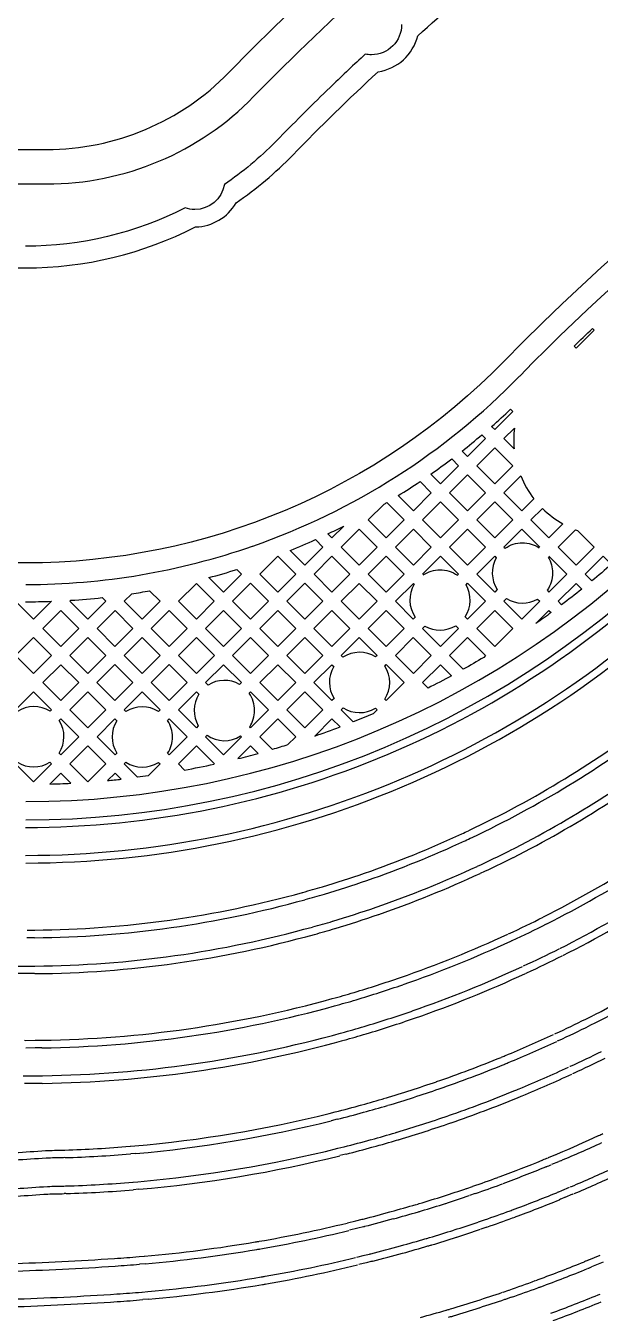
# Model space of a CAD drawing. Extents: x 1548 to 1929, y -174 to 95.
# Drawn here: x 1756.07 to 1759.46, y 42.99 to 50.58 of the extents above; entities that cross this region are included whole.
import ezdxf

# ---------------------------------------------------------------- set-up
doc = ezdxf.new("R2010")
doc.units = 0
doc.layers.add('gbr-dxf_layer0', color=7, linetype='Continuous')
doc.layers.add('gbr-outline-dxf_layer1', color=2, linetype='Continuous')

msp = doc.modelspace()

# ---------------------------------------------------------------- linework, layer by layer
at = {"layer": 'gbr-dxf_layer0'}
for p, q in [((1758.8918, 48.1448), (1758.9539, 48.207)), ((1758.9523, 48.0843), (1758.8918, 48.1448)), ((1758.8917, 47.8252), (1758.9914, 47.9248)), ((1756.0819, 45.2473), (1756.1263, 45.2473)), ((1756.1251, 45.2023), (1756.0808, 45.2023)), ((1750.4858, 45.0355), (1756.1273, 45.0355)), ((1756.1262, 44.9905), (1750.4847, 44.9905)), ((1759.3748, 44.7228), (1759.4139, 44.7422)), ((1759.1915, 44.6352), (1759.1953, 44.6369)), ((1759.4352, 44.7025), (1759.3954, 44.6828)), ((1756.1314, 44.5976), (1756.1689, 44.5981)), ((1759.2107, 44.5945), (1759.205, 44.5917)), ((1756.1298, 44.5526), (1756.0743, 44.5519)), ((1756.1684, 44.5531), (1756.1309, 44.5526)), ((1756.1324, 44.3433), (1756.0662, 44.3423)), ((1756.1714, 44.3438), (1756.1334, 44.3433)), ((1756.1339, 44.3883), (1756.1719, 44.3888)), ((1759.3009, 44.4027), (1759.2968, 44.4006)), ((1757.8632, 44.1667), (1757.8967, 44.1751)), ((1757.9085, 44.1317), (1757.875, 44.1232)), ((1756.2939, 43.9504), (1756.3027, 43.9507)), ((1756.6906, 43.9728), (1756.716, 43.9749)), ((1757.9143, 43.961), (1757.9493, 43.9696)), ((1756.3049, 43.9057), (1756.296, 43.9055)), ((1756.7206, 43.9301), (1756.6924, 43.9278)), ((1757.961, 43.9262), (1757.926, 43.9175)), ((1759.1539, 43.9058), (1759.1973, 43.9241)), ((1759.2134, 43.882), (1759.172, 43.8646)), ((1759.1992, 43.9248), (1759.2079, 43.9284)), ((1759.2258, 43.8871), (1759.2161, 43.883)), ((1756.2992, 43.7386), (1756.3091, 43.7388)), ((1756.7075, 43.7615), (1756.7342, 43.7638)), ((1758.6728, 43.7244), (1758.7079, 43.7366)), ((1759.2344, 43.7125), (1759.2782, 43.7308)), ((1759.2844, 43.7334), (1759.2892, 43.7354)), ((1756.3112, 43.6938), (1756.3013, 43.6936)), ((1756.739, 43.719), (1756.7096, 43.7165)), ((1758.7234, 43.6943), (1758.6884, 43.6822)), ((1759.2153, 43.7047), (1759.2338, 43.7123)), ((1759.2967, 43.6897), (1759.251, 43.6706)), ((1757.9699, 43.5207), (1758.0186, 43.533)), ((1758.7418, 43.5266), (1758.7775, 43.539)), ((1758.7915, 43.4962), (1758.7557, 43.4838)), ((1758.0304, 43.4895), (1757.9827, 43.4775)), ((1756.7434, 43.3223), (1756.7728, 43.3249)), ((1756.7776, 43.2801), (1756.7454, 43.2773)), ((1758.0262, 43.3188), (1758.0707, 43.33)), ((1758.0808, 43.2861), (1758.0363, 43.2749)), ((1758.0716, 43.3302), (1758.0979, 43.3368)), ((1759.3917, 43.3034), (1759.4598, 43.3314)), ((1759.4769, 43.2898), (1759.4081, 43.2614)), ((1756.7593, 43.1134), (1756.7928, 43.1165)), ((1758.8881, 43.1132), (1758.9213, 43.1252)), ((1756.7958, 43.0716), (1756.765, 43.0688))]:
    msp.add_line(p, q, dxfattribs=at)
at = {"layer": 'gbr-dxf_layer0', "linetype": 'Continuous'}
for points in [[(1707.0019, 46.0009), (1707.0019, 53.8662, -0.414216), (1707.7984, 54.6627), (1738.8068, 54.6627, -0.202307), (1749.4768, 50.1611, 0.202311), (1750.697, 49.6462), (1756.1969, 49.6462, 0.202315), (1757.4171, 50.1611, -0.202307), (1768.0871, 54.6627), (1789.6184, 54.6627, -0.414217), (1790.415, 53.8662), (1790.415, 50.9337)], [(1707.5079, 53.2972), (1707.5079, 53.8644, -0.377394), (1707.7751, 54.1679), (1738.6826, 54.1679, -0.202308), (1748.9983, 49.8159, 0.202304), (1750.5728, 49.1515), (1756.0727, 49.1515, 0.118898), (1757.075, 49.3933, 0.264777), (1757.3132, 49.5352, 0.049743), (1757.6472, 49.8159, -0.012228), (1758.1507, 50.3082, 0.308379), (1758.3841, 50.5205, -0.021115), (1759.3252, 51.2901, 0.268033), (1759.551, 51.456, -0.026221), (1760.8207, 52.2721, 0.214143), (1761.0209, 52.3844, -0.03315), (1762.7493, 53.1911, 0.130853), (1762.8839, 53.2426, -0.090345), (1767.9627, 54.1679), (1789.2664, 54.1679)], [(1787.9817, 53.2652), (1787.9817, 52.6681, -0.414254), (1787.9317, 52.618), (1787.5702, 52.618), (1787.5702, 52.5701), (1787.2416, 52.5701), (1787.2416, 52.618), (1787.2067, 52.618, 0.064068), (1786.9936, 52.5906, 0.013699), (1786.8417, 52.5464, 0.036904), (1786.8081, 52.5489, 0.080213), (1786.7361, 52.5373, 0.02431), (1786.4744, 52.4286), (1767.9627, 52.4286, 0.202298), (1758.8936, 48.602, -0.202305), (1756.0729, 47.4121), (1750.5726, 47.4121, -0.202305), (1747.7519, 48.602, 0.202298), (1738.6828, 52.4286), (1710.498, 52.4286)], [(1758.2893, 50.5855, -0.414223), (1758.1115, 50.4077, -0.052153), (1758.0747, 50.4115, 0.004675), (1757.8778, 50.2251), (1757.8679, 50.2157, 0.007213), (1757.571, 49.9203), (1757.5558, 49.9048), (1757.5459, 49.8946, -0.047495), (1757.2448, 49.6428, -0.364431), (1757.0696, 49.4956, -0.081036), (1757.0131, 49.5048, -0.11836), (1756.0729, 49.2789)], [(1758.9914, 47.9248, 0.068486), (1759.0687, 47.7903), (1758.9976, 47.7192), (1758.8917, 47.8252)], [(1756.0735, 45.6878, 0.202268), (1760.1289, 47.3985, -0.009043), (1760.4096, 47.6769)], [(1758.8917, 47.5056), (1758.8988, 47.4984, -0.154725), (1759.0013, 47.5309, -0.147307), (1759.0994, 47.5013)], [(1758.4163, 47.3415, -0.148932), (1758.5154, 47.3716, -0.154459), (1758.6177, 47.3393), (1758.6241, 47.3458), (1758.5182, 47.4517), (1758.4121, 47.3456)], [(1759.1525, 47.4466, -0.139392), (1759.1791, 47.3531, -0.154656), (1759.1466, 47.2507)], [(1758.5835, 46.7467, -0.00749), (1758.4448, 46.6737), (1758.4122, 46.7063)], [(1756.9735, 46.2267), (1757.0094, 46.1908, 0.008526), (1757.1845, 46.2257)], [(1756.2951, 43.9054, -0.003393), (1756.1947, 43.9031, -0.012015), (1755.8272, 43.8828)], [(1758.8707, 43.7946, 0.008213), (1759.1171, 43.8902, -0.059129), (1759.1217, 43.8927, 0.00267), (1759.1533, 43.9055)], [(1759.1415, 43.852, -0.0506), (1759.1375, 43.8499, -0.008375), (1758.8848, 43.7518)], [(1759.25, 43.6703), (1759.2322, 43.663, -0.013905), (1759.2205, 43.6576)], [(1758.0195, 43.5332), (1758.0575, 43.5427, -0.063468), (1758.0631, 43.5435, 0.005242), (1758.2258, 43.5874)], [(1758.2387, 43.5443, -0.005396), (1758.0704, 43.4989, -0.057019), (1758.0654, 43.4982), (1758.0312, 43.4898)], [(1758.1182, 43.2951, -0.011462), (1758.1079, 43.2929), (1758.0817, 43.2863)], [(1758.5747, 43.0131, -0.053272), (1758.5791, 43.0148, 0.004621), (1758.7323, 43.0622)], [(1758.9357, 43.0825), (1758.9017, 43.0703, -0.06914), (1758.8958, 43.0687, -0.005142), (1758.746, 43.0193)], [(1758.7451, 43.019, -0.004564), (1758.5931, 42.972, -0.056189), (1758.5885, 42.97, -0.004968), (1758.5636, 42.9631)]]:
    msp.add_lwpolyline(points, format="xyb", dxfattribs=at)
for points in [[(1759.3057, 48.6898, -0.003031), (1759.4139, 48.7936), (1759.4233, 48.7842), (1759.3173, 48.6782)], [(1758.8199, 48.2167, 0.009018), (1758.9309, 48.3176), (1758.9438, 48.3047), (1758.8379, 48.1987)], [(1758.6451, 48.0717, 0.009057), (1758.762, 48.1669), (1758.784, 48.1449), (1758.678, 48.0389)], [(1758.4615, 47.9356, 0.009121), (1758.5842, 48.0249), (1758.6241, 47.985), (1758.5181, 47.879)], [(1758.2689, 47.8087, 0.009205), (1758.3976, 47.8918), (1758.4643, 47.8251), (1758.3584, 47.7193)], [(1758.0925, 47.6652), (1758.1856, 47.7584, 0.001268), (1758.2019, 47.768), (1758.3045, 47.6654), (1758.1984, 47.5593)], [(1759.0515, 47.6654), (1759.1193, 47.7332, 0.066787), (1759.2403, 47.6422), (1759.1575, 47.5594)], [(1759.2114, 47.5055), (1759.3135, 47.6076, 0.005944), (1759.3258, 47.6031), (1759.4234, 47.5055), (1759.3174, 47.3995)], [(1757.6325, 47.486, 0.009697), (1757.781, 47.5492), (1757.8248, 47.5054), (1757.719, 47.3995)], [(1758.7319, 47.3458), (1758.8378, 47.4517), (1758.8474, 47.4421, 0.284706), (1758.853, 47.2549), (1758.8379, 47.2398)], [(1759.3713, 47.3456), (1759.4772, 47.4516), (1759.5253, 47.4035, -0.007186), (1759.4107, 47.3061)], [(1757.1533, 47.3255, 0.010286), (1757.3177, 47.3733), (1757.3453, 47.3457), (1757.2393, 47.2396)], [(1758.2523, 47.1857), (1758.3583, 47.2917), (1758.3636, 47.2864, 0.298515), (1758.3699, 47.0916), (1758.3582, 47.0798)], [(1758.663, 47.0947, 0.286705), (1758.6692, 47.283), (1758.678, 47.2919), (1758.784, 47.1859), (1758.6779, 47.0798)], [(1759.2115, 47.1859), (1759.3174, 47.2917), (1759.3513, 47.2578, -0.00721), (1759.2322, 47.1652)], [(1756.654, 47.1859), (1756.6983, 47.2302, 0.006445), (1756.8039, 47.2476), (1756.8657, 47.1858), (1756.7599, 47.08)], [(1756.3341, 47.1858), (1756.3399, 47.1915, 0.011138), (1756.5246, 47.2075), (1756.5462, 47.1859), (1756.4401, 47.0798)], [(1758.8918, 47.1859), (1758.9078, 47.2019, 0.276412), (1759.0904, 47.1992), (1759.1037, 47.1859), (1758.9978, 47.0799)], [(1759.0805, 47.0548), (1759.1576, 47.132), (1759.1704, 47.1192, -0.005296)], [(1758.4121, 47.0259), (1758.4262, 47.04, 0.274904), (1758.6079, 47.042), (1758.624, 47.0259), (1758.518, 46.9199)], [(1757.9327, 46.8661), (1758.0386, 46.9721), (1758.1445, 46.8662), (1758.136, 46.8577, 0.294505), (1757.9433, 46.8555)], [(1758.5719, 46.8661), (1758.6779, 46.972), (1758.7839, 46.866), (1758.7732, 46.8553, -0.006657), (1758.6528, 46.7851)], [(1757.1335, 46.7063), (1757.2394, 46.8122), (1757.3453, 46.7063), (1757.3343, 46.6953, 0.282207), (1757.1485, 46.6914)], [(1757.7727, 46.7061), (1757.8788, 46.8122), (1757.8902, 46.8008, 0.286426), (1757.8909, 46.6125), (1757.8786, 46.6002)], [(1758.1897, 46.6091, 0.298947), (1758.1903, 46.8042), (1758.1984, 46.8123), (1758.3044, 46.7063), (1758.1984, 46.6003)], [(1756.0145, 46.5464), (1756.1205, 46.6524), (1756.2264, 46.5465), (1756.217, 46.5371, 0.293867), (1756.0247, 46.5363)], [(1756.6538, 46.5464), (1756.7598, 46.6524), (1756.8659, 46.5464), (1756.8556, 46.5362, 0.291278), (1756.6647, 46.5355)], [(1756.9736, 46.5464), (1757.0797, 46.6524), (1757.0947, 46.6374, 0.281308), (1757.0911, 46.4521), (1757.0795, 46.4405)], [(1757.3904, 46.6436), (1757.3992, 46.6524), (1757.5052, 46.5464), (1757.3993, 46.4405), (1757.3942, 46.4457, 0.143777), (1757.4224, 46.5418, 0.153567)], [(1757.9325, 46.5464), (1757.9443, 46.5582, 0.290865), (1758.135, 46.556), (1758.1446, 46.5464), (1758.1213, 46.5232, -0.006073), (1758.0038, 46.475)], [(1756.2706, 46.2904, 0.294984), (1756.271, 46.4834), (1756.2803, 46.4926), (1756.3863, 46.3866), (1756.2803, 46.2806)], [(1756.4941, 46.3866), (1756.5999, 46.4925), (1756.6109, 46.4816, 0.290732), (1756.6104, 46.2909), (1756.6001, 46.2806)], [(1756.9099, 46.4826), (1756.9198, 46.4925), (1757.0257, 46.3866), (1756.9196, 46.2806), (1756.9104, 46.2898, 0.143617), (1756.9385, 46.3858, 0.144938)], [(1757.4532, 46.3867), (1757.5591, 46.4925), (1757.665, 46.3866), (1757.6175, 46.3392, -0.004502), (1757.5275, 46.3123)], [(1757.1334, 46.3867), (1757.1428, 46.396, 0.303131), (1757.3402, 46.3919), (1757.3454, 46.3867), (1757.2394, 46.2807)], [(1756.0144, 46.2268), (1756.0253, 46.2376, 0.291507), (1756.2164, 46.2368), (1756.2264, 46.2268), (1756.1205, 46.1208)], [(1756.654, 46.2267), (1756.6639, 46.2367, 0.29409), (1756.8564, 46.236), (1756.8657, 46.2267), (1756.7955, 46.1565, -0.003068), (1756.7326, 46.1482)]]:
    msp.add_lwpolyline(points, format="xyb", close=True, dxfattribs=at)
for points in [[(1758.7319, 47.985), (1758.8379, 48.091), (1758.9438, 47.985), (1758.8378, 47.879)], [(1758.572, 47.8251), (1758.678, 47.9311), (1758.7839, 47.8252), (1758.678, 47.7192)], [(1758.4123, 47.6654), (1758.5181, 47.7713), (1758.6241, 47.6653), (1758.5182, 47.5594)], [(1758.7319, 47.6653), (1758.8378, 47.7713), (1758.9437, 47.6654), (1758.8378, 47.5594)], [(1757.9326, 47.5054), (1758.0386, 47.6114), (1758.1445, 47.5054), (1758.0385, 47.3994)], [(1758.2523, 47.5054), (1758.3584, 47.6115), (1758.4643, 47.5056), (1758.3583, 47.3995)], [(1758.5721, 47.5056), (1758.678, 47.6115), (1758.7839, 47.5056), (1758.678, 47.3996)], [(1757.4531, 47.3457), (1757.5591, 47.4517), (1757.6651, 47.3456), (1757.5591, 47.2396)], [(1757.7729, 47.3456), (1757.8787, 47.4515), (1757.9847, 47.3456), (1757.8788, 47.2397)], [(1758.0924, 47.3456), (1758.1984, 47.4515), (1758.3044, 47.3456), (1758.1984, 47.2396)], [(1756.9735, 47.1858), (1757.0794, 47.2917), (1757.1854, 47.1857), (1757.0795, 47.0798)], [(1757.2931, 47.1857), (1757.3992, 47.2918), (1757.5052, 47.1858), (1757.3991, 47.0797)], [(1757.613, 47.1858), (1757.719, 47.2918), (1757.8249, 47.1858), (1757.7189, 47.0798)], [(1757.9327, 47.1858), (1758.0385, 47.2917), (1758.1445, 47.1857), (1758.0386, 47.0799)], [(1756.1743, 47.0259), (1756.2802, 47.1319), (1756.3863, 47.0259), (1756.2803, 46.9199)], [(1756.494, 47.0259), (1756.6001, 47.132), (1756.706, 47.0261), (1756.5999, 46.92)], [(1756.8138, 47.0261), (1756.9196, 47.132), (1757.0256, 47.026), (1756.9198, 46.9201)], [(1757.1334, 47.026), (1757.2393, 47.1318), (1757.3453, 47.0258), (1757.2394, 46.9199)], [(1757.453, 47.0258), (1757.5591, 47.1319), (1757.665, 47.026), (1757.5589, 46.9199)], [(1757.7728, 47.026), (1757.8788, 47.132), (1757.9848, 47.026), (1757.8788, 46.92)], [(1758.0925, 47.026), (1758.1984, 47.1318), (1758.3043, 47.0259), (1758.1984, 46.9201)], [(1758.7318, 47.0259), (1758.8379, 47.132), (1758.9439, 47.026), (1758.8378, 46.9199)], [(1756.0145, 46.8662), (1756.1204, 46.972), (1756.2264, 46.866), (1756.1205, 46.7602)], [(1756.3342, 46.866), (1756.4401, 46.972), (1756.546, 46.8662), (1756.44, 46.7601)], [(1756.6538, 46.8662), (1756.7599, 46.9722), (1756.8659, 46.8662), (1756.7598, 46.7602)], [(1756.9737, 46.8662), (1757.0795, 46.9721), (1757.1855, 46.8661), (1757.0797, 46.7602)], [(1757.2933, 46.8661), (1757.3991, 46.9719), (1757.5051, 46.866), (1757.3992, 46.7602)], [(1757.6128, 46.866), (1757.7189, 46.9721), (1757.8249, 46.8661), (1757.7188, 46.76)], [(1758.2523, 46.8662), (1758.3582, 46.9721), (1758.4642, 46.8661), (1758.3583, 46.7602)], [(1756.1744, 46.7063), (1756.2803, 46.8122), (1756.3862, 46.7063), (1756.2803, 46.6004)], [(1756.4939, 46.7063), (1756.5999, 46.8123), (1756.706, 46.7063), (1756.5999, 46.6003)], [(1756.8137, 46.7063), (1756.9198, 46.8123), (1757.0258, 46.7063), (1756.9198, 46.6003)], [(1757.4531, 46.7063), (1757.5589, 46.8121), (1757.6649, 46.7061), (1757.5591, 46.6003)], [(1756.3342, 46.5465), (1756.44, 46.6524), (1756.5461, 46.5464), (1756.4402, 46.4405)], [(1757.6129, 46.5464), (1757.7188, 46.6523), (1757.8247, 46.5464), (1757.7188, 46.4405)], [(1756.3342, 46.2268), (1756.4402, 46.3328), (1756.5462, 46.2267), (1756.4402, 46.1208)]]:
    msp.add_lwpolyline(points, close=True, dxfattribs=at)
for points in [[(1757.9485, 47.6291), (1757.8787, 47.5593), (1757.8547, 47.5833)], [(1759.1036, 47.5055), (1758.9976, 47.6115), (1758.8917, 47.5056)], [(1759.1466, 47.2507), (1759.1576, 47.2397), (1759.2635, 47.3456), (1759.1575, 47.4516)], [(1756.0172, 47.183), (1756.1204, 47.0798), (1756.2263, 47.1858)], [(1758.4122, 46.7063), (1758.518, 46.8122), (1758.5835, 46.7467)], [(1757.7774, 46.3913), (1757.8786, 46.4925), (1757.9261, 46.4449)], [(1757.1856, 46.2268), (1757.0796, 46.3328), (1756.9735, 46.2267)], [(1757.3247, 46.2581), (1757.3993, 46.3328), (1757.4433, 46.2888)], [(1756.2159, 46.1084), (1756.2803, 46.1729), (1756.3399, 46.1133)], [(1756.556, 46.1288), (1756.6001, 46.1729), (1756.6361, 46.1368)], [(1756.0676, 44.5976), (1756.0751, 44.5969), (1756.1303, 44.5976)], [(1756.0582, 44.3882), (1756.067, 44.3873), (1756.1328, 44.3883)]]:
    msp.add_lwpolyline(points, dxfattribs=at)
at = {"layer": 'gbr-dxf_layer0'}
for centre, radius, start, end in [((1767.9634, 39.7664), 12.5348, 103.24962, 135.74773), ((1756.0728, 51.3502), 4.0656, 289.22708, 315.74353), ((1759.519, 48.1385), 0.5692, 173.09172, 185.4652), ((1756.0727, 51.3503), 5.3455, 270.02185, 315.74768), ((1756.0729, 51.3502), 4.1672, 295.3153, 296.751), ((1756.0729, 51.3503), 5.4532, 270.0141, 315.7442), ((1756.0729, 51.3503), 5.4982, 270.00271, 315.74614), ((1756.0724, 51.3501), 4.0655, 270.03357, 289.21676), ((1756.0733, 51.3506), 5.7078, 270.01227, 315.74148), ((1756.0724, 51.3501), 4.1671, 270.01082, 272.11734), ((1756.0739, 51.3501), 6.1028, 295.33018, 307.40684), ((1756.0739, 51.3501), 6.1478, 295.34089, 307.40207), ((1756.0727, 51.3503), 5.2439, 288.97032, 290.69827), ((1756.0776, 51.3426), 6.307, 296.85187, 307.8888), ((1756.0776, 51.3425), 6.352, 296.86201, 307.88475), ((1756.0728, 51.3504), 5.2439, 283.81192, 285.15115), ((1756.0727, 51.3503), 5.2439, 271.56395, 272.92053), ((1756.0727, 51.3503), 5.2439, 275.28831, 276.16793), ((1756.0773, 51.342), 6.7451, 296.86311, 307.89363), ((1756.0773, 51.342), 6.7901, 296.85663, 307.88958), ((1756.0774, 51.3419), 6.9545, 296.87194, 307.89398), ((1756.0732, 51.3498), 6.103, 289.10496, 294.91374), ((1756.0731, 51.3498), 6.148, 289.09746, 294.90633), ((1756.9108, 49.5393), 4.1081, 294.96402, 295.56522), ((1756.9104, 49.5391), 4.1531, 294.96077, 295.58803), ((1756.0774, 51.3419), 6.9995, 296.85225, 307.89017), ((1756.1045, 51.3098), 6.2656, 294.83909, 296.75725), ((1756.073, 51.3498), 6.3152, 289.10563, 294.91594), ((1756.1046, 51.3098), 6.3106, 294.83066, 296.76641), ((1756.0771, 51.351), 6.1029, 286.62323, 289.05834), ((1756.073, 51.3498), 6.3602, 289.09837, 294.90908), ((1756.0737, 51.35), 6.1029, 270.50129, 285.5116), ((1756.2539, 50.7228), 5.4503, 285.46593, 286.72248), ((1756.0772, 51.3511), 6.1479, 286.61379, 289.04926), ((1756.0792, 51.3429), 7.3952, 296.91728, 307.53098), ((1756.0737, 51.35), 6.1479, 270.49136, 285.52495), ((1756.2539, 50.7228), 5.4953, 285.48142, 286.71343), ((1756.0792, 51.3429), 7.4402, 296.90733, 307.53472), ((1756.0753, 51.3506), 6.3151, 286.63524, 289.07689), ((1756.0753, 51.3506), 6.3601, 286.64769, 289.06843), ((1756.1148, 51.3145), 6.7037, 294.73729, 296.67283), ((1756.0741, 51.35), 6.3147, 270.49049, 285.52111), ((1756.2635, 50.7252), 5.6621, 285.37611, 286.6069), ((1756.2635, 50.7252), 5.7071, 285.36608, 286.62046), ((1756.1149, 51.3146), 6.7487, 294.74705, 296.66605), ((1756.0741, 51.35), 6.3597, 270.48093, 285.51307), ((1756.072, 51.3491), 6.753, 289.11662, 294.89644), ((1756.072, 51.3491), 6.798, 289.10915, 294.88987), ((1758.7469, 45.6038), 0.4606, 293.8813, 294.60988), ((1756.1147, 51.3145), 6.913, 294.73618, 296.67148), ((1756.1147, 51.3145), 6.958, 294.7466, 296.65203), ((1756.0727, 51.3493), 6.9623, 289.11099, 294.87629), ((1756.0748, 51.3503), 6.7532, 286.64765, 289.08382), ((1756.0727, 51.3493), 7.0073, 289.10339, 294.87023), ((1758.735, 45.5979), 0.6697, 295.23641, 295.80975), ((1756.272, 50.7275), 6.1, 285.29181, 286.54005), ((1756.0748, 51.3503), 6.7982, 286.63982, 289.07659), ((1756.0748, 51.3501), 6.7976, 270.79812, 285.51185), ((1756.0748, 51.3501), 6.7526, 270.80723, 285.49978), ((1756.2722, 50.7276), 6.145, 285.30402, 286.53053), ((1756.0762, 51.3508), 6.9627, 286.63262, 289.07238), ((1756.0762, 51.3508), 7.0077, 286.62524, 289.06573), ((1756.1132, 51.3134), 7.3536, 294.79001, 296.32421), ((1759.2352, 45.1174), 0.4154, 295.8279, 297.31409), ((1756.0753, 51.3503), 6.9622, 270.80396, 285.49235), ((1756.2675, 50.7263), 6.3095, 285.33802, 286.58347), ((1756.2678, 50.7264), 6.3545, 285.34844, 286.57278), ((1756.1132, 51.3134), 7.3986, 294.77934, 296.32993), ((1759.2354, 45.1175), 0.4604, 296.00888, 297.12122), ((1756.0753, 51.3503), 7.0072, 270.79522, 285.50419), ((1756.0728, 51.349), 7.4029, 292.45747, 294.8552), ((1756.0729, 51.349), 7.4479, 292.46286, 294.86022), ((1756.0746, 51.3498), 7.403, 289.08864, 292.23302), ((1757.8822, 46.9309), 2.6287, 292.23533, 292.77614), ((1756.1109, 51.3125), 7.5656, 294.80529, 296.34162), ((1756.1108, 51.3125), 7.6106, 294.81145, 296.34764), ((1756.0746, 51.3498), 7.448, 289.09482, 292.22155), ((1757.8821, 46.9308), 2.6737, 292.20693, 292.79516), ((1756.0739, 51.3495), 7.6149, 292.45372, 294.84747), ((1759.2917, 44.4233), 0.0225, 111.25919, 117.59056), ((1756.0789, 51.3516), 7.4033, 286.60035, 289.04633), ((1756.0739, 51.3495), 7.6599, 292.45889, 294.84684), ((1756.2847, 50.7308), 6.7499, 285.20624, 286.40546), ((1756.079, 51.3516), 7.4483, 286.61576, 289.0521), ((1756.0756, 51.3501), 7.6151, 289.08104, 292.22554), ((1756.0755, 51.3501), 7.6601, 289.0874, 292.215), ((1757.8618, 46.9224), 2.8408, 292.67806, 293.20889), ((1757.8618, 46.9225), 2.8858, 292.64811, 293.22205), ((1756.0712, 51.3488), 7.4024, 284.28359, 285.53306), ((1756.2848, 50.7308), 6.7949, 285.19136, 286.42197), ((1756.073, 51.3493), 7.4024, 274.99026, 283.989), ((1756.073, 51.3493), 7.4474, 274.99799, 283.99587), ((1756.071, 51.3488), 7.4474, 284.29172, 285.52195), ((1756.0788, 51.3516), 7.6154, 286.66154, 289.04768), ((1756.0789, 51.3516), 7.6604, 286.66769, 289.05366), ((1756.2766, 50.7285), 6.9618, 285.27919, 286.48511), ((1758.2037, 44.236), 0.1894, 285.22602, 287.64799), ((1756.0733, 51.3494), 8.0559, 292.90337, 294.78336), ((1759.2856, 44.42), 0.4182, 293.34777, 296.99665), ((1756.0759, 51.3496), 7.4024, 270.90573, 271.67815), ((1756.0737, 51.3496), 7.4025, 271.78033, 274.76675), ((1756.0736, 51.3496), 7.6145, 274.98393, 283.98218), ((1756.068, 51.3481), 7.6145, 284.3096, 285.55211), ((1756.0679, 51.3481), 7.6595, 284.31713, 285.54108), ((1756.2768, 50.7285), 7.0068, 285.26448, 286.49063), ((1758.2036, 44.236), 0.2344, 285.46552, 287.8971), ((1756.0733, 51.3494), 8.1009, 292.90862, 294.78812), ((1755.5873, 51.5436), 7.6195, 271.80778, 274.54068), ((1756.0736, 51.3496), 7.4475, 271.78841, 274.75297), ((1756.0737, 51.3496), 7.6595, 274.99131, 283.98869), ((1757.9027, 46.9393), 3.3265, 291.8721, 292.41542), ((1756.0706, 51.3483), 8.2653, 292.92122, 294.79159), ((1756.0707, 51.3483), 8.3103, 292.91538, 294.78631), ((1755.5882, 51.5439), 7.8317, 271.78743, 274.4933), ((1756.0703, 51.3495), 7.6144, 271.01299, 271.71355), ((1756.0751, 51.3496), 7.6144, 271.76994, 274.75171), ((1756.4043, 50.3491), 7.0024, 287.72906, 288.89715), ((1756.08, 51.3516), 8.0557, 289.04537, 290.1563), ((1756.08, 51.3516), 8.1007, 289.05141, 290.16264), ((1758.5215, 44.741), 1.0087, 289.42554, 290.17548), ((1758.5216, 44.741), 1.0537, 289.46076, 290.08639), ((1755.5881, 51.5439), 7.8767, 271.79539, 274.48031), ((1756.0703, 51.3495), 7.6594, 270.99901, 271.72143), ((1756.075, 51.3496), 7.6594, 271.77804, 274.73817), ((1756.0776, 51.3511), 8.0562, 286.70379, 287.76188), ((1756.4046, 50.3492), 7.0474, 287.71421, 288.9013), ((1756.0836, 51.3526), 8.2648, 290.23339, 292.17549), ((1756.0835, 51.3526), 8.3098, 290.24331, 292.17039), ((1759.1278, 43.8729), 0.1894, 293.50516, 296.70226), ((1759.2053, 43.9056), 0.2344, 293.3144, 293.98613), ((1756.2758, 50.728), 7.4021, 285.28189, 286.47169), ((1756.2757, 50.728), 7.4471, 285.28939, 286.47898), ((1758.2198, 44.2404), 0.6299, 284.37589, 285.9214), ((1758.2199, 44.2404), 0.6749, 284.44205, 285.98525), ((1756.0777, 51.3511), 8.1012, 286.70912, 287.74995), ((1756.0747, 51.3495), 8.265, 289.09416, 290.19566), ((1758.5186, 44.7399), 1.2181, 289.68965, 290.27261), ((1756.0721, 51.3491), 8.0552, 279.84086, 283.61415), ((1756.4115, 50.3516), 7.2119, 287.65726, 288.8456), ((1756.0748, 51.3496), 8.31, 289.08709, 290.18909), ((1758.5189, 44.74), 1.2631, 289.63341, 290.31987), ((1756.0721, 51.349), 8.1002, 279.84726, 283.61309), ((1756.2731, 50.7273), 7.6116, 285.31495, 286.47749), ((1758.2161, 44.2393), 0.8393, 285.0113, 286.38759), ((1756.0767, 51.3507), 8.2655, 286.71237, 287.75753), ((1756.0769, 51.3507), 8.3105, 286.7051, 287.76592), ((1756.4116, 50.3516), 7.2569, 287.66751, 288.83825), ((1756.0744, 51.3496), 8.055, 274.98134, 279.66606), ((1756.0743, 51.3495), 8.1, 274.98831, 279.67308), ((1757.2352, 44.7108), 1.3159, 278.43713, 279.30873), ((1757.235, 44.7108), 1.3609, 278.48543, 279.36018), ((1756.0578, 51.345), 8.2644, 284.36027, 285.61653), ((1756.273, 50.7273), 7.6566, 285.30884, 286.47153), ((1758.2161, 44.2393), 0.8843, 284.9502, 286.32806), ((1755.3977, 61.296), 18.0246, 271.83993, 273.81414), ((1756.0616, 51.3486), 8.0551, 273.8165, 274.84279), ((1756.0617, 51.3486), 8.1001, 273.823, 274.8294), ((1756.0748, 51.3495), 8.2646, 279.82876, 283.60005), ((1756.0747, 51.3495), 8.3096, 279.82203, 283.61059), ((1758.0646, 43.5233), 0.1894, 280.81377, 282.78209), ((1756.0578, 51.3451), 8.3094, 284.36995, 285.60988), ((1756.0856, 51.3533), 8.7029, 290.22587, 292.14563), ((1759.2079, 43.6766), 0.4155, 292.56577, 293.83141), ((1759.1351, 43.8756), 0.6271, 292.68162, 294.02095), ((1755.3977, 61.296), 18.0696, 271.84322, 273.81732), ((1756.076, 51.3498), 8.2645, 274.9831, 279.65321), ((1757.2226, 44.7087), 1.5253, 279.07216, 279.89136), ((1756.0857, 51.3534), 8.7479, 290.21908, 292.15286), ((1759.208, 43.6766), 0.4605, 292.71528, 293.72368), ((1759.1351, 43.8756), 0.6721, 292.60872, 293.95518), ((1756.076, 51.3498), 8.3095, 274.97572, 279.64653), ((1757.2225, 44.7087), 1.5703, 279.03482, 279.85636), ((1756.0756, 51.3497), 8.703, 289.09324, 290.17488), ((1756.0756, 51.3498), 8.748, 289.08699, 290.16885), ((1758.5116, 44.7371), 1.6559, 290.00032, 290.57117), ((1758.5119, 44.7372), 1.7009, 289.95812, 290.53149), ((1755.3995, 61.2959), 18.234, 271.84221, 273.81189), ((1755.3995, 61.2959), 18.279, 271.83876, 273.80851), ((1756.0634, 51.3485), 8.2645, 273.81073, 274.81862), ((1756.0635, 51.3485), 8.3095, 273.80306, 274.82983), ((1756.4112, 50.351), 7.6496, 287.67035, 288.86263), ((1756.0832, 51.3523), 8.9149, 290.24842, 292.17008), ((1756.0831, 51.3523), 8.9599, 290.24309, 292.17847), ((1759.2065, 43.6758), 0.6273, 292.67843, 293.70197), ((1756.2931, 50.7326), 8.0495, 285.17643, 286.29366), ((1758.218, 44.2396), 1.2775, 285.19363, 286.16853)]:
    msp.add_arc(centre, radius, start, end, dxfattribs=at)
at = {"layer": 'gbr-outline-dxf_layer1', "linetype": 'Continuous'}
msp.add_lwpolyline([(1706.7985, 42.2663), (1706.7985, 53.8662, -0.414215), (1707.7985, 54.8662), (1738.8065, 54.8662, -0.202312), (1749.6226, 50.3031, 0.202309), (1750.697, 49.8497), (1756.1969, 49.8497, 0.202214), (1757.2709, 50.3027, -0.202322), (1768.0874, 54.8662), (1789.6185, 54.8662, -0.414215), (1790.6185, 53.8662), (1790.6185, 42.2663, -0.414215), (1789.6185, 41.2663), (1768.5019, 41.2663, 0.196009), (1766.7542, 40.5536, -0.196007), (1756.1969, 36.2498), (1750.697, 36.2498, -0.196007), (1740.1398, 40.5536, 0.196013), (1738.392, 41.2663), (1707.7985, 41.2663, -0.414215)], format="xyb", close=True, dxfattribs=at)

doc.saveas('drawing.dxf')
